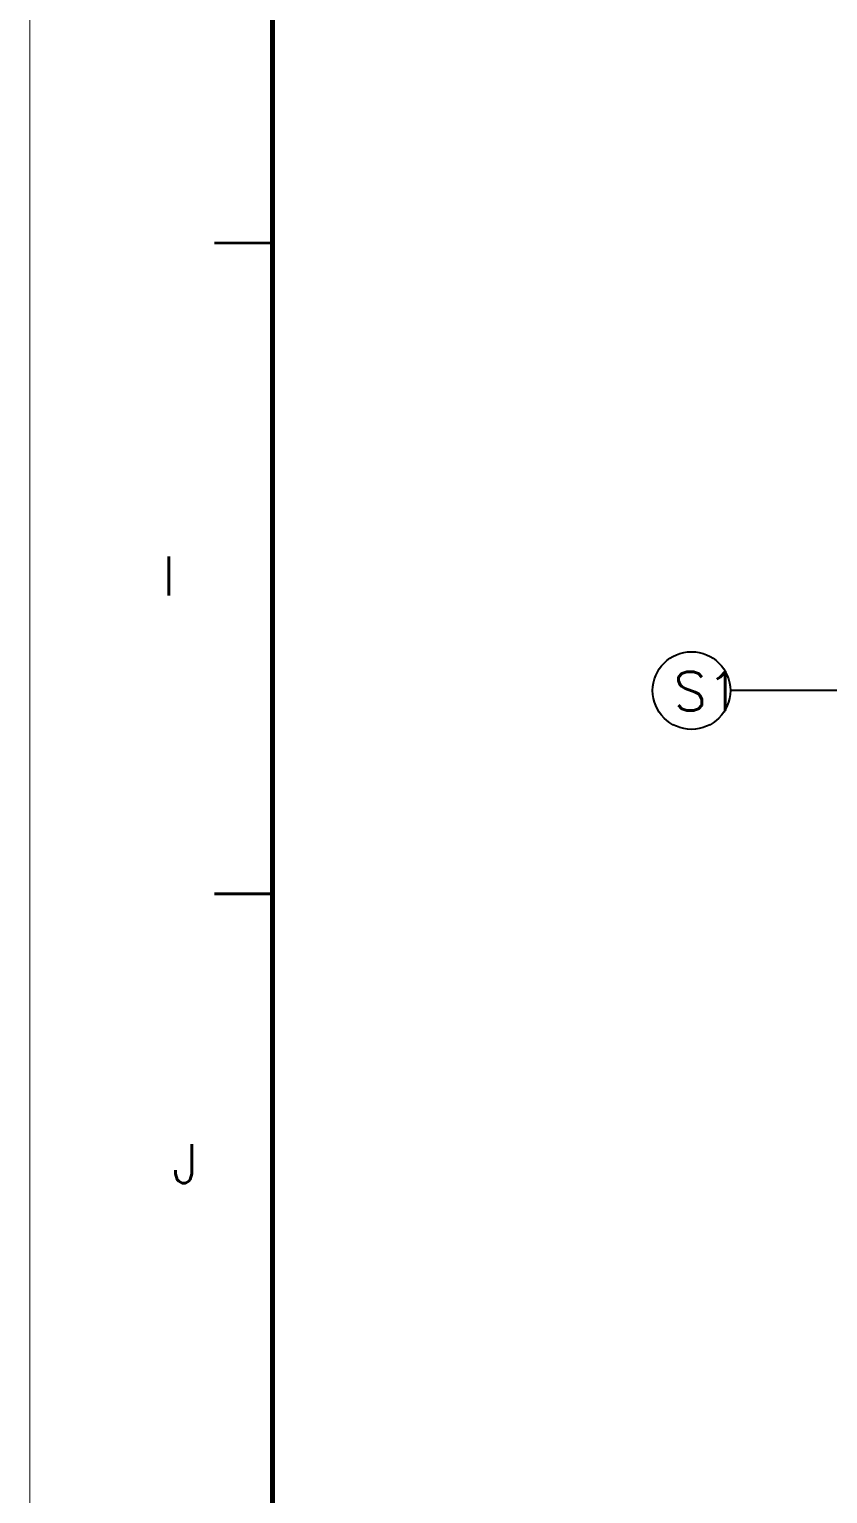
# Model space of a CAD drawing. Extents: x 49444 to 186345, y 41039 to 59803.
# Drawn here: x 77334 to 78567, y 47261 to 49522 of the extents above; entities that cross this region are included whole.
import ezdxf

# ---------------------------------------------------------------- set-up
doc = ezdxf.new("R2010")
doc.units = 0
doc.header["$LTSCALE"] = 60
doc.header["$MEASUREMENT"] = 0
doc.layers.get('0').update_dxf_attribs({"linetype": 'CONTINUOUS'})
doc.styles.get("Standard").update_dxf_attribs({"font": 'txt.shx', "bigfont": 'hztxt.shx'})

msp = doc.modelspace()

# ---------------------------------------------------------------- linework, layer by layer
msp.add_line((78843.655095, 48501.222425), (78416.69037, 48501.222425))
at = {"const_width": 1.5}
msp.add_lwpolyline([(77334.736803, 57622.422896), (77334.736803, 45007.422896), (86244.736803, 45007.422896), (86244.736803, 57622.422896), (77334.736803, 57622.422896, 1.9635677679)], format="xyb", dxfattribs=at)
for points, const_width in [([(77709.736803, 57472.422896), (77709.736803, 45157.422896), (86094.736803, 45157.422896), (86094.736803, 57472.422896), (77709.736803, 57472.422896)], 7.5), ([(77619.736803, 49192.422896), (77709.736803, 49192.422896)], 4.5), ([(77709.736803, 48187.422896), (77619.736803, 48187.422896)], 4.5)]:
    msp.add_lwpolyline(points, dxfattribs=dict(const_width=const_width))
msp.add_circle((78356.69037, 48501.222425), 60)

# ---------------------------------------------------------------- texts
for s, p in [('I', (77539.163351, 48648.042595)), ('S1', (78329.073803, 48470.271121)), ('J', (77554.412882, 47740.542595))]:
    msp.add_text(s, height=60).set_placement(p)

doc.saveas('drawing.dxf')
